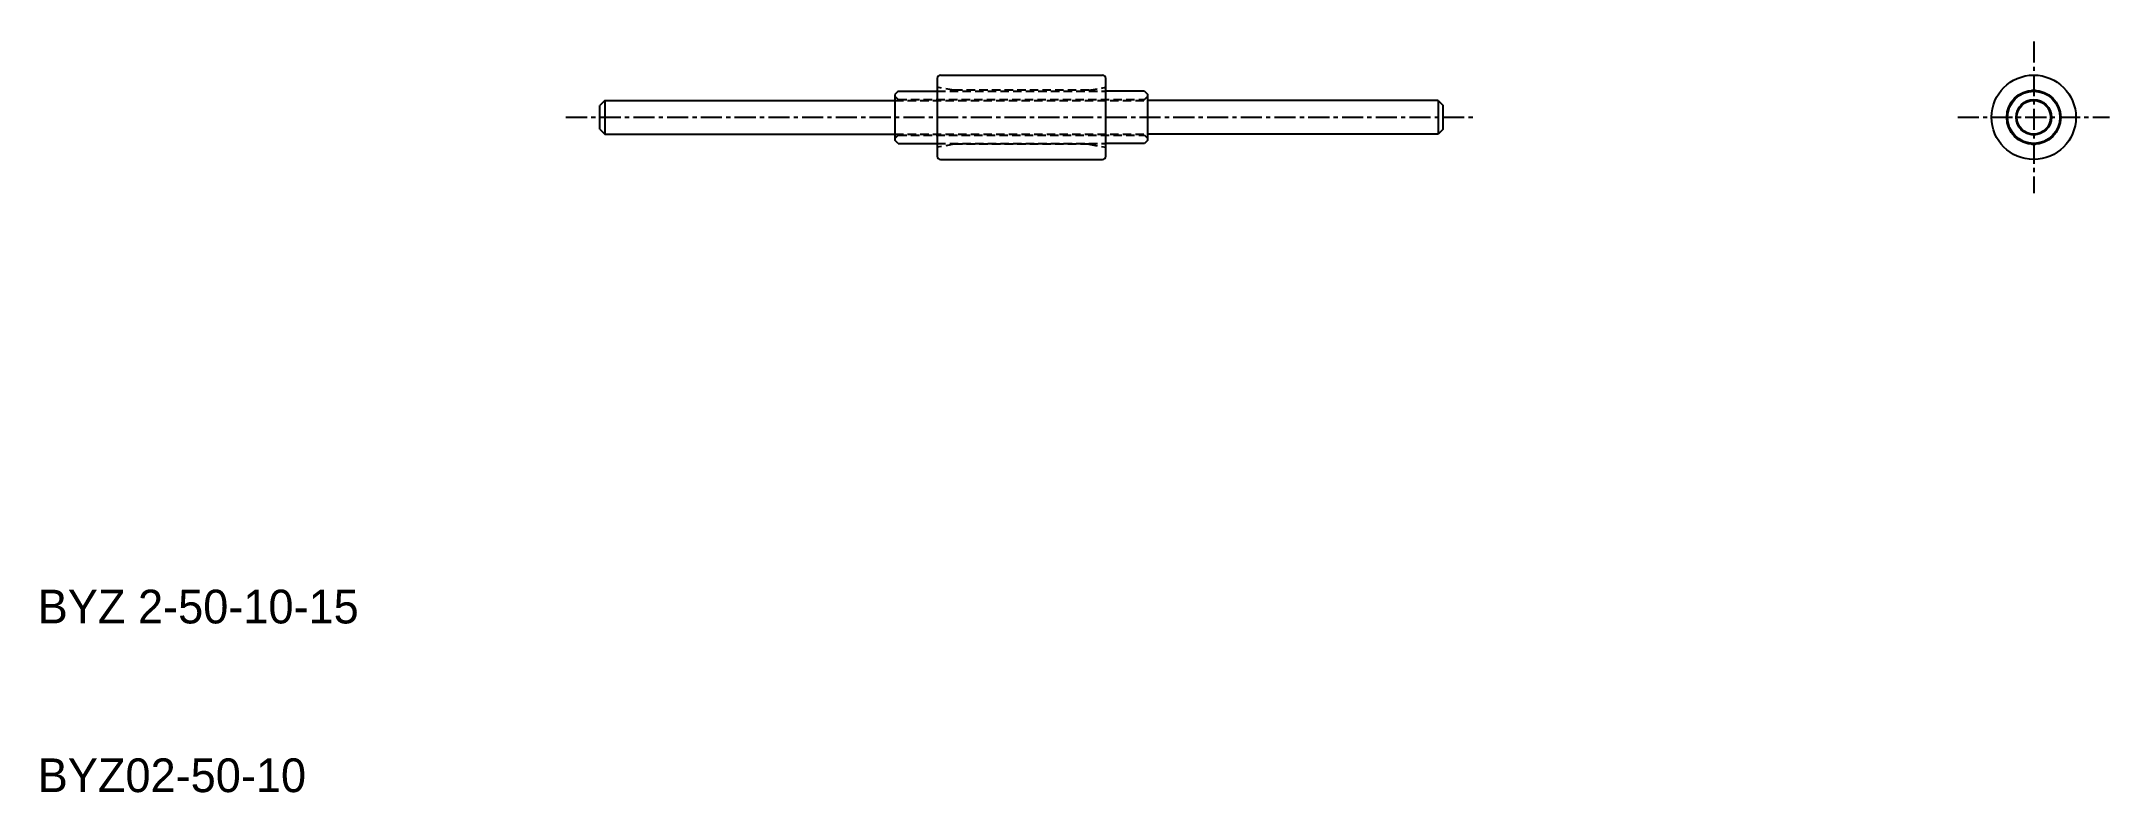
# Model space of a CAD drawing. Extents: x 22 to 144, y 10 to 54.
import ezdxf

# ---------------------------------------------------------------- set-up
doc = ezdxf.new("R2010")
doc.units = 0
doc.linetypes.add('CENTER', pattern=[2, 1.25, -0.25, 0.25, -0.25])
doc.linetypes.add('DASHED', pattern=[0.75, 0.5, -0.25])
doc.layers.get('0').update_dxf_attribs({"linetype": 'CONTINUOUS'})
doc.layers.add('CENTER', color=1, linetype='CENTER')

msp = doc.modelspace()

# ---------------------------------------------------------------- linework, layer by layer
at = {"color": 7, "linetype": 'CONTINUOUS'}
for p, q in [((72.7, 51.55), (72.5, 51.35)), ((72.7, 51.55), (75, 51.55)), ((75, 52.3), (75, 47.7)), ((75.2, 52.5), (84.8, 52.5)), ((85, 47.7), (85, 52.3)), ((87.3, 51.55), (85, 51.55)), ((87.3, 51.55), (87.5, 51.35)), ((55.3, 51), (55, 50.7)), ((55, 49.3), (55, 50.7)), ((55.3, 51), (72.5, 51)), ((55.3, 51), (55.3, 49)), ((72.5, 51.35), (72.5, 48.65)), ((87.5, 48.65), (87.5, 51.35)), ((104.7, 51), (87.5, 51)), ((104.7, 51), (104.7, 49)), ((104.7, 51), (105, 50.7)), ((105, 49.3), (105, 50.7)), ((55, 49.3), (55.3, 49)), ((105, 49.3), (104.7, 49)), ((55.3, 49), (72.5, 49)), ((72.7, 48.45), (72.5, 48.65)), ((72.7, 48.45), (75, 48.45)), ((87.3, 48.45), (85, 48.45)), ((87.5, 48.65), (87.3, 48.45)), ((104.7, 49), (87.5, 49)), ((75.2, 47.5), (84.8, 47.5))]:
    msp.add_line(p, q, dxfattribs=at)
at = {"color": 3, "linetype": 'DASHED'}
for p, q in [((76, 51.6), (75, 51.78)), ((75, 51.55), (85, 51.55)), ((84, 51.6), (76, 51.6)), ((84, 51.6), (85, 51.78)), ((72.7, 51.05), (72.5, 51.25)), ((72.5, 51), (87.5, 51)), ((72.7, 51.05), (87.3, 51.05)), ((87.3, 51.05), (87.5, 51.25)), ((72.5, 49), (87.5, 49)), ((72.7, 48.95), (72.5, 48.75)), ((72.7, 48.95), (87.3, 48.95)), ((75, 48.45), (85, 48.45)), ((76, 48.4), (75, 48.22)), ((84, 48.4), (76, 48.4)), ((84, 48.4), (85, 48.22)), ((87.3, 48.95), (87.5, 48.75))]:
    msp.add_line(p, q, dxfattribs=at)
at = {"color": 7, "linetype": 'CONTINUOUS'}
for radius in [2.5, 1.6, 1.55, 1.05, 1]:
    msp.add_circle((140, 50), radius, dxfattribs=at)
for centre, radius, start, end in [((75.2, 52.3), 0.2, 90, 180), ((84.8, 52.3), 0.2, 0, 90), ((140, 51.3), 0.3, 52.9469, 127.0531), ((138.87, 50.65), 0.3, 112.9469, 187.0531), ((138.87, 50.65), 0.3, 300.2952, 359.7048), ((140, 51.3), 0.3, 240.2952, 299.7048), ((141.13, 50.65), 0.3, 180.2952, 239.7048), ((141.13, 50.65), 0.3, 352.9469, 67.0531), ((138.87, 49.35), 0.3, 172.9469, 247.0531), ((138.87, 49.35), 0.3, 0.2952, 59.7048), ((141.13, 49.35), 0.3, 120.2952, 179.7048), ((141.13, 49.35), 0.3, 292.9469, 7.0531), ((140, 48.7), 0.3, 232.9469, 307.0531), ((140, 48.7), 0.3, 60.2952, 119.7048), ((75.2, 47.7), 0.2, 180, 270), ((84.8, 47.7), 0.2, 270, 0)]:
    msp.add_arc(centre, radius, start, end, dxfattribs=at)
at = {"layer": 'CENTER', "color": 1, "linetype": 'CENTER'}
for p, q in [((140, 54.5), (140, 45.5)), ((53, 50), (107, 50)), ((135.5, 50), (144.5, 50))]:
    msp.add_line(p, q, dxfattribs=at)

# ---------------------------------------------------------------- texts
at = {"color": 7, "linetype": 'CONTINUOUS'}
for s, p in [('BYZ 2-50-10-15', (21.69, 20)), ('BYZ02-50-10', (21.69, 10))]:
    msp.add_text(s, height=2, dxfattribs=at).set_placement(p)

doc.saveas('drawing.dxf')
